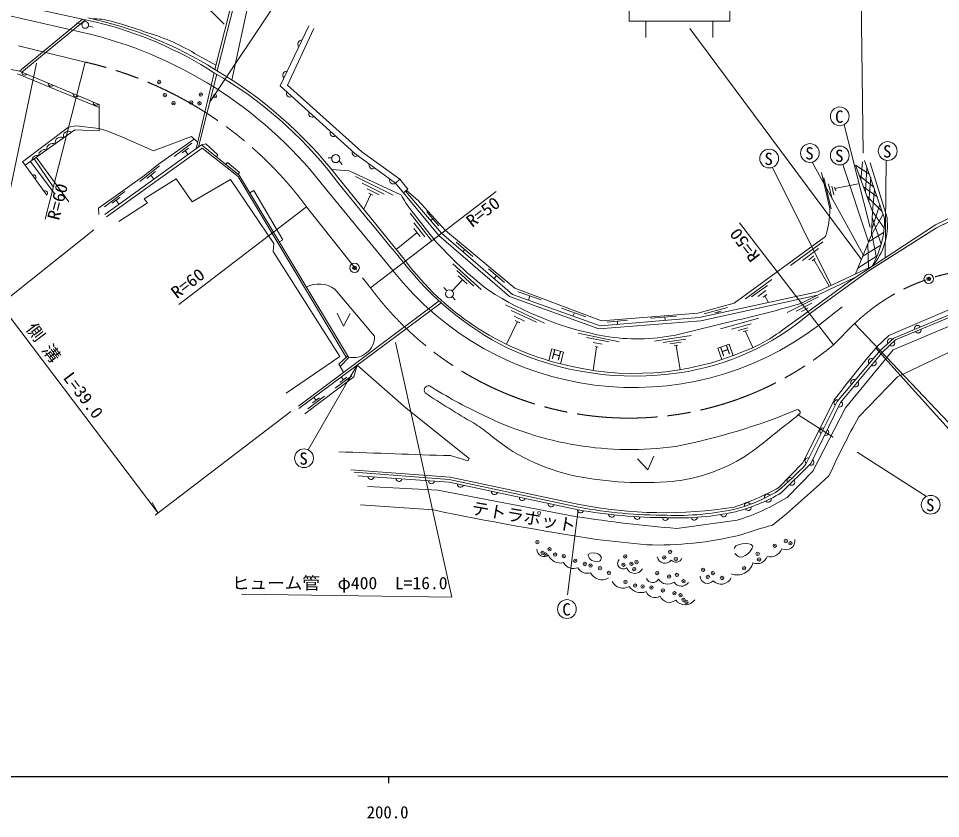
# Model space of a CAD drawing. Units: millimetres, scale not verified. Extents: x 40000 to 680000, y 20000 to 380000.
# Drawn here: x 212812 to 350279, y 198715 to 317937 of the extents above; entities that cross this region are included whole.
import ezdxf
from ezdxf.enums import TextEntityAlignment as Align

# ---------------------------------------------------------------- set-up
doc = ezdxf.new("R2010")
doc.units = ezdxf.units.MM
doc.header["$LTSCALE"] = 1000
doc.header["$PDMODE"] = 32
doc.header["$PDSIZE"] = 500
doc.linetypes.add('CHAIN', pattern=[18.5, 12, -1.5, 3.5, -1.5])
for name, color, linetype, lineweight in [('M-BGD', 7, 'Continuous', 13), ('M-BGD-OTRS1', 7, 'Continuous', 13), ('M-BMK', 2, 'CHAIN', 13), ('M-BMK-OTRS', 5, 'Continuous', 13), ('M-STR-HTXT', 7, 'Continuous', 13), ('M-TTL-BAND', 7, 'Continuous', 25)]:
    doc.layers.add(name, color=color, linetype=linetype, lineweight=lineweight)
doc.layers.add('M-OTRS', color=6, linetype='Continuous')
doc.styles.add('ＭＳ ゴシック', font='')
doc.styles.get('ＭＳ ゴシック').set_extended_font_data('MS Gothic')

msp = doc.modelspace()

# ---------------------------------------------------------------- linework, layer by layer
at = {"layer": 'M-BGD'}
for p, q in [((236789, 323677), (243497, 317097)), ((204736, 321678), (224386, 317387)), ((244630, 308763), (247665, 322773)), ((202335, 320444), (223716, 315545)), ((242073, 310346), (244314, 319108)), ((242417, 310142), (244999, 320283)), ((222293, 317093), (221473, 317266)), ((223266, 316861), (223934, 316658)), ((256105, 316834), (251826, 307900)), ((256873, 316421), (252940, 308015)), ((201390, 312414), (212948, 310099)), ((239081, 312734), (242234, 310978)), ((212677, 309678), (224834, 304686)), ((212948, 310099), (224830, 305091)), ((252940, 308015), (264011, 298081)), ((251826, 307900), (262984, 297807)), ((224830, 305091), (224854, 301167)), ((213411, 296581), (220285, 301756)), ((221233, 301358), (213824, 296079)), ((220285, 301756), (221400, 301922)), ((224854, 301167), (221233, 301358)), ((221400, 301922), (224852, 301542)), ((224852, 301542), (226127, 301150)), ((226127, 301150), (228303, 300228)), ((228303, 300228), (232962, 298191)), ((232962, 298191), (238627, 300368)), ((233703, 296223), (239032, 299960)), ((238627, 300368), (239511, 299479)), ((225715, 288746), (240109, 299129)), ((225948, 288358), (240200, 298621)), ((236025, 297390), (238679, 299373)), ((237221, 297908), (238173, 298618)), ((240109, 299129), (240729, 299251)), ((240109, 299129), (245722, 294592)), ((240200, 298621), (245583, 294368)), ((240729, 299251), (242558, 297633)), ((215159, 297030), (218013, 292860)), ((215462, 297246), (220341, 290606)), ((238066, 297655), (237665, 298239)), ((242558, 297633), (242322, 297340)), ((259516, 297145), (258996, 297163)), ((262984, 297807), (269038, 293380)), ((264011, 298081), (269680, 293975)), ((213824, 296079), (213411, 296581)), ((213824, 296079), (217046, 291606)), ((214600, 296632), (218155, 291913)), ((230894, 293634), (233818, 295955)), ((231645, 294578), (233703, 296223)), ((243714, 296215), (243970, 296465)), ((243970, 296465), (245792, 295003)), ((260609, 296717), (261055, 296159)), ((340111, 289169), (337584, 296093)), ((337584, 296093), (339608, 294783)), ((338622, 296563), (338407, 293838)), ((338917, 296756), (341947, 288109)), ((339272, 295744), (339077, 292004)), ((339787, 296405), (342299, 288219)), ((224754, 289649), (231645, 294578)), ((231929, 294067), (233246, 295142)), ((232552, 294575), (233014, 294011)), ((245792, 295003), (245564, 294720)), ((245583, 294368), (261672, 267476)), ((245722, 294592), (262020, 267468)), ((259515, 295408), (262109, 295252)), ((260379, 294328), (270529, 281810)), ((262109, 295252), (269843, 291667)), ((263078, 294404), (268655, 291583)), ((333761, 289598), (332510, 294987)), ((332864, 294205), (333992, 289549)), ((340280, 292866), (338152, 294538)), ((339579, 290627), (339875, 294267)), ((264054, 293387), (267321, 291735)), ((269680, 293975), (269038, 293380)), ((269038, 293380), (270219, 291948)), ((269680, 293975), (270880, 292493)), ((333568, 293298), (334132, 291015)), ((334056, 292929), (334350, 291644)), ((334542, 292596), (337980, 293292)), ((338776, 292828), (340814, 291342)), ((225625, 289851), (228695, 292173)), ((247896, 292297), (247312, 291946)), ((247896, 292297), (252214, 284952)), ((258795, 292342), (268637, 280360)), ((265353, 291757), (264287, 289508)), ((264775, 292558), (266577, 291647)), ((265068, 291901), (265638, 291614)), ((270880, 292493), (270219, 291948)), ((270219, 291948), (275465, 285593)), ((275891, 285920), (270531, 292205)), ((272371, 290873), (270641, 292296)), ((334475, 292790), (334658, 292258)), ((339274, 291464), (341572, 289179)), ((340111, 289169), (340432, 292433)), ((349513, 287207), (360504, 292463)), ((349683, 286761), (360712, 292079)), ((226783, 290401), (227940, 291264)), ((227366, 290836), (227793, 290244)), ((276467, 286362), (272371, 290873)), ((341208, 290219), (339992, 286366)), ((224786, 288728), (224754, 289649)), ((271222, 288918), (274409, 284863)), ((271285, 289405), (274741, 285038)), ((273673, 289122), (275473, 287045)), ((339965, 285716), (340111, 289169)), ((341717, 288766), (339965, 285716)), ((340111, 289169), (341871, 286671)), ((271749, 287500), (273418, 285376)), ((274573, 288083), (274268, 287823)), ((340074, 288291), (341430, 284313)), ((272242, 286049), (269134, 283530)), ((271767, 286653), (272716, 285445)), ((276467, 286362), (286813, 277733)), ((337084, 279049), (349513, 287207)), ((339509, 284583), (341791, 286034)), ((339617, 280364), (349683, 286761)), ((252214, 284952), (251700, 284643)), ((275465, 285593), (286003, 276508)), ((275891, 285920), (286483, 276823)), ((278064, 284590), (280552, 282465)), ((319527, 275527), (333117, 285459)), ((327908, 281100), (332743, 284662)), ((337612, 279864), (339965, 285716)), ((340040, 285847), (340709, 282282)), ((279347, 283494), (279079, 283182)), ((329681, 281868), (332063, 283668)), ((338677, 282514), (341386, 284153)), ((339427, 284378), (339524, 280755)), ((330648, 281985), (331383, 282576)), ((331154, 281832), (331572, 282158)), ((331363, 281995), (333657, 278021)), ((337966, 280744), (340827, 282558)), ((277560, 281386), (281809, 277542)), ((282877, 280615), (285282, 278569)), ((331913, 277208), (340071, 281010)), ((278151, 280394), (280725, 278066)), ((278350, 279602), (279703, 278379)), ((284080, 279592), (283731, 279186)), ((330753, 273924), (339617, 280364)), ((331917, 276719), (337416, 279267)), ((276666, 277359), (276235, 277865)), ((279027, 278991), (277478, 277349)), ((286813, 277733), (299741, 272895)), ((321176, 276166), (325125, 279022)), ((322107, 276435), (324494, 278162)), ((330511, 274239), (337084, 279049)), ((259970, 277612), (265902, 270609)), ((277484, 276482), (277917, 275991)), ((286003, 276508), (299355, 271689)), ((286483, 276823), (299510, 272117)), ((287327, 277221), (290717, 275993)), ((289068, 276591), (288844, 275970)), ((314280, 273369), (331913, 277208)), ((314536, 272893), (331917, 276719)), ((323040, 276503), (324249, 277377)), ((323812, 276386), (324373, 276792)), ((324092, 276589), (324648, 275626)), ((327416, 274101), (332066, 276463)), ((331917, 276719), (329531, 275513)), ((342551, 270682), (356453, 276682)), ((285433, 275284), (291220, 272550)), ((314084, 274035), (319527, 275527)), ((328745, 274295), (331092, 275487)), ((332081, 272196), (335635, 274953)), ((343317, 270309), (356653, 275908)), ((343559, 270056), (356787, 275588)), ((260313, 274026), (261272, 272080)), ((261272, 272080), (262268, 273971)), ((286253, 274438), (290027, 272656)), ((293763, 274770), (297384, 273465)), ((295723, 274064), (295484, 273572)), ((299741, 272895), (314084, 274035)), ((307057, 273265), (310849, 273566)), ((315032, 273921), (318517, 274867)), ((316637, 274068), (317596, 274330)), ((317116, 274199), (317161, 273996)), ((326837, 271591), (330511, 274239)), ((329569, 274275), (330498, 274747)), ((343237, 268581), (357553, 274579)), ((287207, 272765), (285572, 269383)), ((286709, 273555), (288272, 272816)), ((286839, 272939), (287574, 272592)), ((299355, 271689), (314536, 272893)), ((299510, 272117), (314280, 273369)), ((300587, 272659), (303611, 272961)), ((302099, 272810), (302139, 272340)), ((309194, 273435), (309236, 272941)), ((310747, 270768), (320033, 273018)), ((317497, 271696), (323207, 273262)), ((319093, 271644), (322036, 272451)), ((296277, 271017), (302385, 269771)), ((320107, 271442), (321536, 271834)), ((320858, 271293), (321475, 271462)), ((321166, 271377), (322307, 268890)), ((343870, 264549), (358337, 271436)), ((297498, 270414), (300856, 269729)), ((298510, 269673), (299856, 269398)), ((307646, 269841), (313114, 270717)), ((308946, 269629), (312313, 270168)), ((309941, 269439), (311621, 269709)), ((340767, 268994), (342551, 270682)), ((341276, 268457), (343317, 270309)), ((341563, 268154), (343559, 270056)), ((291866, 266958), (292335, 268696)), ((298995, 269022), (298480, 265485)), ((298778, 269066), (299213, 268977)), ((310590, 269172), (311119, 269257)), ((310854, 269214), (311444, 265596)), ((317663, 267098), (317073, 268799)), ((334877, 260839), (341276, 268457)), ((335373, 260711), (341563, 268154)), ((336087, 259895), (343237, 268581)), ((261898, 267670), (260590, 266420)), ((262115, 267448), (260798, 266058)), ((260590, 266420), (261283, 265212)), ((263318, 266290), (261860, 263842)), ((262792, 264547), (263318, 266290)), ((263318, 266290), (270594, 259887)), ((255506, 259035), (262792, 264547)), ((260039, 262839), (262520, 264704)), ((260739, 263710), (261769, 264485)), ((261254, 264098), (260937, 264525)), ((338101, 258583), (343870, 264549)), ((255944, 259762), (258442, 261640)), ((256672, 260655), (257674, 261408)), ((257174, 261032), (256838, 261485)), ((270594, 259887), (280000, 252364)), ((329732, 251710), (334417, 261130)), ((330219, 251513), (334877, 260839)), ((330955, 251621), (335373, 260711)), ((331248, 250461), (336087, 259895)), ((329041, 258849), (334269, 255553)), ((280000, 252364), (279800, 252023)), ((305117, 252308), (306652, 250696)), ((306652, 250696), (307515, 252692)), ((326172, 248037), (329732, 251710)), ((330955, 251621), (326532, 247237)), ((262369, 250685), (277191, 249599)), ((262846, 250310), (277005, 249238)), ((327423, 246557), (331248, 250461)), ((263388, 249772), (277038, 248834)), ((277005, 249238), (296324, 245093)), ((277038, 248834), (296242, 244713)), ((277191, 249599), (296417, 245526)), ((331803, 248072), (333644, 249764)), ((264848, 248213), (275313, 247671)), ((275313, 247671), (296047, 243691)), ((327291, 244111), (331803, 248072)), ((263821, 245444), (274673, 244698)), ((325240, 242431), (327291, 244111)), ((310953, 241936), (319949, 243168))]:
    msp.add_line(p, q, dxfattribs=at)
for points in [[(227776, 287702), (232049, 290439), (231575, 291059), (236336, 294050), (238730, 290616), (244446, 293938), (250879, 284415), (250766, 283186), (260728, 267555), (252709, 262088)], [(292335, 268696), (294072, 268227), (293604, 266489)], [(317073, 268799), (318774, 269388), (319364, 267687)], [(319494, 238955), (319759, 239334), (320170, 239513), (320704, 239640), (321147, 239700), (321673, 239668), (322070, 239558), (322257, 239371), (322276, 239179), (322189, 238987), (321837, 238466), (321545, 238147), (321147, 237895), (320791, 237717), (320430, 237667), (320106, 237758), (319859, 237964), (319631, 238206)]]:
    msp.add_lwpolyline(points, dxfattribs=at)
msp.add_lwpolyline([(297733, 238076), (298117, 238267), (298624, 238299), (299099, 238203), (299286, 238112), (299478, 237952), (299666, 237692), (299675, 237473), (299583, 237166), (299433, 237075), (299090, 237029), (298661, 237043), (298286, 237162), (298058, 237349), (297875, 237564), (297747, 237856)], close=True, dxfattribs=at)
for centre, radius in [((222776, 316965), 500), ((260108, 297048), 600), ((262932, 280796), 700), ((348510, 279133), 700), ((277066, 276912), 600)]:
    msp.add_circle(centre, radius, dxfattribs=at)
for centre, radius, start, end in [((211019, 260893), 58394, 57.8736, 78.02075), ((224213, 308896), 8974, 74.23268, 92.35938), ((210497, 260598), 58463, 57.31856, 76.25688), ((204568, 239265), 81323, 70.58221, 74.24339), ((207858, 253451), 64087, 37.36227, 75.67351), ((222624, 284890), 32344, 59.41541, 73.88021), ((254983, 314141), 545, 80.59052, 228.22556), ((213732, 309894), 412, 173.30732, 320.98166), ((211072, 256418), 61732, 37.87094, 59.86394), ((209054, 254138), 65189, 38.0621, 59.56818), ((252752, 309483), 545, 80.59052, 228.22556), ((217647, 308243), 412, 173.30732, 320.98166), ((221386, 306667), 412, 173.30732, 320.98166), ((253301, 306771), 545, 154.05305, 301.68809), ((224361, 305413), 412, 173.30732, 320.98166), ((256638, 303753), 545, 154.05305, 301.68809), ((220262, 300385), 755, 53.12129, 197.81268), ((259827, 300867), 545, 154.05305, 301.68809), ((219133, 299378), 877, 62.15991, 188.77406), ((216769, 297438), 966, 73.97323, 176.96074), ((217913, 298438), 881, 66.33842, 184.59556), ((215597, 296753), 765, 74.29366, 176.64031), ((263116, 297931), 545, 157.13149, 304.8321), ((265618, 296069), 545, 159.99889, 307.63392), ((215038, 294255), 383, 317.98658, 113.52412), ((667147, 617356), 519890, 218.41599, 220.22985), ((268686, 293825), 545, 159.99889, 307.63392), ((216761, 291862), 383, 317.98658, 113.52412), ((294439, 305748), 28340, 209.79043, 215.21511), ((321565, 289375), 12198, 341.2734, 1.04683), ((333022, 287137), 9340, 319.00207, 6.65387), ((327394, 288156), 14553, 330.58744, 359.81337), ((319314, 324652), 59632, 221.62839, 232.36853), ((303415, 306302), 41005, 216.67789, 256.24204), ((305971, 309197), 45165, 217.69307, 243.27045), ((304517, 308593), 45656, 218.19864, 307.13659), ((257623, 274382), 3992, 54.00345, 118.02497), ((308904, 317933), 48134, 237.30531, 259.60163), ((296346, 382528), 112042, 282.205, 287.22883), ((305743, 303341), 38612, 278.25766, 310.3707), ((346849, 271749), 447, 27.77961, 197.77146), ((312065, 291217), 24564, 291.69692, 306.96782), ((346951, 271516), 447, 207.69815, 17.69), ((262716, 270577), 3186, 257.37437, 0.57669), ((305011, 298566), 28384, 260.27432, 281.65866), ((342797, 269784), 447, 47.21449, 217.20635), ((342997, 269574), 447, 228.61194, 38.60379), ((304679, 309646), 45004, 244.99654, 278.44546), ((304603, 307549), 42507, 255.08576, 292.90391), ((580144, 69215), 311790, 140.15241, 142.00991), ((339972, 266845), 447, 54.97612, 224.96797), ((340241, 266626), 447, 235.26115, 45.25301), ((337329, 263698), 447, 54.97612, 224.96797), ((273955, 262554), 656, 77.28108, 216.96195), ((310717, 320911), 68353, 237.60741, 245.17266), ((337617, 263470), 447, 235.26115, 45.25301), ((340180, 361395), 119597, 236.07391, 240.14725), ((334868, 260659), 447, 64.11974, 234.11444), ((335242, 260479), 447, 246.27733, 56.27254), ((303990, 302930), 49230, 243.49134, 277.91724), ((292705, 346813), 94389, 281.03444, 292.56213), ((192298, 425714), 215737, 307.76126, 309.43871), ((328933, 259219), 430, 343.86048, 91.66745), ((438297, 202413), 114867, 150.72544, 155.65556), ((265457, 233675), 28398, 52.32089, 57.65965), ((301509, 277833), 28628, 229.23171, 258.75457), ((332736, 256466), 447, 68.46484, 238.45669), ((333163, 256253), 447, 249.08151, 59.07336), ((306047, 276338), 28031, 299.61696, 310.92587), ((327912, 1927858), 1675836, 267.69797, 268.26659), ((268130, 217467), 36473, 71.33995, 75.56945), ((307649, 274094), 25290, 276.02903, 298.97442), ((330516, 252019), 447, 68.46484, 238.45669), ((330952, 251804), 447, 242.60969, 53.36832), ((296543, 282793), 45962, 309.92773, 317.11361), ((265378, 249675), 447, 181.06946, 351.06131), ((269556, 249387), 447, 181.06946, 351.06131), ((274381, 249055), 447, 181.06946, 351.06131), ((306048, 301382), 52611, 258.9077, 274.64177), ((327846, 249088), 447, 47.88968, 217.87761), ((328107, 248828), 447, 227.50433, 41.98508), ((278709, 248515), 447, 172.89424, 342.8861), ((283788, 247425), 447, 172.89424, 342.8861), ((306941, 282940), 39850, 288.37061, 298.85375), ((313780, 267439), 23368, 284.4258, 301.65075), ((287945, 246533), 447, 172.89424, 342.8861), ((312485, 271722), 28228, 284.85257, 299.84239), ((309488, 276170), 34621, 287.58794, 301.2012), ((324460, 246615), 447, 32.18155, 202.16947), ((324604, 246291), 447, 212.38741, 18.57197), ((383728, 777066), 543423, 258.42322, 261.0314), ((292221, 245616), 447, 172.89424, 342.8861), ((296603, 244695), 447, 175.37663, 344.93896), ((309703, 321907), 78358, 260.10857, 269.84486), ((309776, 320306), 76406, 259.85957, 269.76633), ((309095, 310062), 65770, 258.88541, 279.10306), ((310822, 285831), 41953, 268.1462, 282.08048), ((321496, 245345), 447, 24.26037, 194.24259), ((321607, 245055), 447, 204.09508, 13.67129), ((329825, 466468), 225323, 261.37835, 265.19532), ((301237, 244049), 447, 179.00424, 348.58519), ((305066, 243728), 447, 181.81602, 351.3958), ((309257, 243588), 447, 184.38005, 353.84772), ((311258, 282542), 39034, 267.40497, 282.5222), ((313573, 243621), 447, 188.60676, 358.20181), ((317942, 244129), 447, 195.09093, 4.64988), ((344308, 170631), 74289, 104.8734, 108.79701), ((308015, 291653), 52179, 268.3014, 283.69737), ((385061, 1016579), 781047, 263.6748, 264.2249), ((327225, 240118), 1354, 243.17716, 8.42952), ((291208, 238883), 1130, 181.38211, 303.63222), ((293578, 238683), 1895, 202.98473, 284.80927), ((324923, 239498), 1790, 253.93278, 340.82185), ((295588, 237734), 1763, 210.1026, 291.0422), ((302973, 236758), 836, 136.29054, 305.29418), ((309191, 237915), 1165, 190.90986, 323.34014), ((310825, 237881), 963, 223.42534, 338.32318), ((319936, 237492), 2472, 249.5647, 344.46533), ((322949, 238248), 1552, 245.98165, 342.36982), ((297585, 236804), 1540, 207.6497, 289.53001), ((299837, 236252), 1957, 207.37756, 298.03754), ((304695, 236577), 1336, 202.02104, 329.72063), ((302946, 234849), 1804, 206.51987, 300.19595), ((307353, 234864), 1001, 203.57984, 330.69535), ((309608, 235311), 1670, 214.15088, 304.50339), ((311649, 234639), 1301, 212.73659, 323.42914), ((315526, 234834), 1089, 179.74395, 321.81034), ((317576, 235245), 1613, 222.20595, 336.47894), ((305584, 234467), 2093, 214.20342, 292.28819), ((307722, 233083), 1453, 202.38294, 300.97313), ((309840, 232416), 1487, 202.88516, 309.9618), ((312197, 232320), 1748, 216.69276, 324.95423)]:
    msp.add_arc(centre, radius, start, end, dxfattribs=at)
for p in [(233813, 308466), (234629, 306514), (234634, 306513), (239991, 306591), (242108, 306355), (235907, 305311), (235935, 305311), (238555, 305429), (238559, 305415), (239806, 305269), (239825, 305293), (290176, 239901), (325570, 239362), (327214, 240071), (327899, 239728), (290961, 238299), (291400, 238057), (292003, 238843), (292821, 238057), (294104, 237820), (303278, 237773), (309097, 237627), (309966, 238454), (323013, 238158), (295815, 237137), (297241, 236646), (298110, 236409), (303009, 236526), (304198, 236686), (304953, 236935), (310817, 237370), (323214, 237322), (299530, 236025), (300841, 235315), (304621, 235887), (308041, 235283), (310969, 235015), (314876, 235789), (316319, 235300), (320979, 236008), (303310, 233972), (309814, 234764), (311972, 234083), (315565, 234711), (317737, 234560), (304733, 233434), (305861, 233291), (307182, 233126), (308885, 232713), (310608, 232278), (311532, 231987), (311965, 231295), (312400, 230975)]:
    msp.add_point(p, dxfattribs=at)
at = {"layer": 'M-BGD-OTRS1'}
for p, q in [((212948, 310099), (222369, 317828)), ((213322, 309942), (222834, 317726)), ((242003, 309845), (239284, 298533)), ((242397, 309612), (239658, 298804)), ((275525, 275837), (254545, 260185)), ((275826, 275566), (254591, 259818))]:
    msp.add_line(p, q, dxfattribs=at)
at = {"layer": 'M-BMK'}
for p, q in [((194826, 318204), (222757, 311438)), ((255759, 289882), (265297, 277800)), ((334314, 269290), (337474, 272469))]:
    msp.add_line(p, q, dxfattribs=at)
for centre, radius, start, end in [((210152, 256097), 56758, 36.52951, 77.16814), ((357726, 251403), 29221, 82.89607, 133.87031), ((303853, 306370), 47987, 216.53878, 309.4033)]:
    msp.add_arc(centre, radius, start, end, dxfattribs=at)
at = {"layer": 'M-BMK-OTRS'}
msp.add_lwpolyline([(339893, 280539), (347862, 285604), (349683, 286761), (354759, 289209), (361166, 292296), (362161, 290825), (366101, 285045), (365879, 279979)], dxfattribs=at)
at = {"layer": 'M-OTRS'}
for p in [(262932, 280796), (348510, 279133)]:
    msp.add_point(p, dxfattribs=at)
at = {"layer": 'M-STR-HTXT'}
for p, q in [((338729, 297865), (338305, 330939)), ((241371, 305564), (254071, 324585)), ((306347, 315082), (306347, 317537)), ((312912, 316446), (338470, 281998)), ((316347, 315082), (316347, 317537)), ((215492, 311254), (208648, 278405)), ((216779, 288028), (222757, 311438)), ((335888, 302106), (339778, 286766)), ((325226, 295751), (333959, 278161)), ((331144, 296528), (338750, 282694)), ((335690, 296182), (339542, 284664)), ((342168, 296799), (342020, 282288)), ((265297, 277800), (284010, 292144)), ((255759, 289882), (236731, 275293)), ((334314, 269290), (320325, 287493)), ((209482, 274855), (224036, 286446)), ((210093, 275342), (233619, 244237)), ((337474, 272469), (353847, 255191)), ((277428, 231725), (269015, 269628)), ((353970, 253978), (340607, 268802)), ((255997, 253667), (261860, 263842)), ((233217, 243930), (253426, 259357)), ((337861, 253320), (348164, 246720)), ((233619, 244237), (232743, 245818)), ((294644, 232069), (296269, 244708)), ((246088, 232152), (277428, 231725))]:
    msp.add_line(p, q, dxfattribs=at)
msp.add_lwpolyline([(303847, 317537), (318847, 317537), (318847, 327537), (303847, 327537)], close=True, dxfattribs=at)
for centre in [(335250, 303352), (324726, 297059), (330805, 297886), (335257, 297513), (342399, 298180), (255386, 252407), (348809, 245477), (294581, 229933)]:
    msp.add_circle(centre, 1400, dxfattribs=at)
at = {"layer": 'M-TTL-BAND'}
for p, q in [((40000, 205000), (579000, 205000)), ((268000, 205000), (268000, 204000))]:
    msp.add_line(p, q, dxfattribs=at)

# ---------------------------------------------------------------- texts
at = {"layer": 'M-BGD', "style": 'ＭＳ ゴシック'}
for rotation, p in [(344.903, (291866, 266958)), (19.112, (317663, 267098))]:
    msp.add_text('Ｈ', height=1320, rotation=rotation, dxfattribs=at).set_placement(p, align=Align.BOTTOM_LEFT)
at = {"layer": 'M-STR-HTXT', "style": 'ＭＳ ゴシック'}
for s, p in [('C', (335180, 303306)), ('S', (330735, 297840)), ('S', (335186, 297467)), ('S', (342329, 298134)), ('S', (324655, 297013)), ('S', (255316, 252361)), ('S', (348739, 245432)), ('C', (294510, 229887))]:
    msp.add_text(s, height=1833, dxfattribs=at).set_placement(p, align=Align.MIDDLE_CENTER)
at = {"layer": 'M-STR-HTXT', "style": 'ＭＳ ゴシック', "width": 1.1}
msp.add_text('R=60', height=1833, rotation=75.676, dxfattribs=at).set_placement((217083, 288209), align=Align.TOP_LEFT)
msp.add_text('R=50', height=1833, rotation=37.471, dxfattribs=at).set_placement((285143, 289621), align=Align.BOTTOM_RIGHT)
msp.add_text('R=50', height=1833, rotation=127.543, dxfattribs=at).set_placement((318688, 285780), align=Align.TOP_RIGHT)
msp.add_text('R=60', height=1833, rotation=37.475, dxfattribs=at).set_placement((236777, 275644), align=Align.BOTTOM_LEFT)
at = {"layer": 'M-STR-HTXT', "style": 'ＭＳ ゴシック', "width": 1.05}
msp.add_text('側 溝\u3000L=39.0', height=1833, rotation=307.102, dxfattribs=at).set_placement((218551, 264574), align=Align.BOTTOM_CENTER)
msp.add_text('テトラポット', height=1833, rotation=350.087, dxfattribs=at).set_placement((288158, 243697), align=Align.MIDDLE_CENTER)
msp.add_text('ヒューム管\u3000φ400\u3000L=16.0', height=1833, dxfattribs=at).set_placement((260708, 233808), align=Align.MIDDLE_CENTER)
at = {"layer": 'M-TTL-BAND', "style": 'ＭＳ ゴシック'}
msp.add_text('200.0', height=1833, dxfattribs=at).set_placement((267844, 198195), align=Align.BOTTOM_CENTER)

doc.saveas('drawing.dxf')
